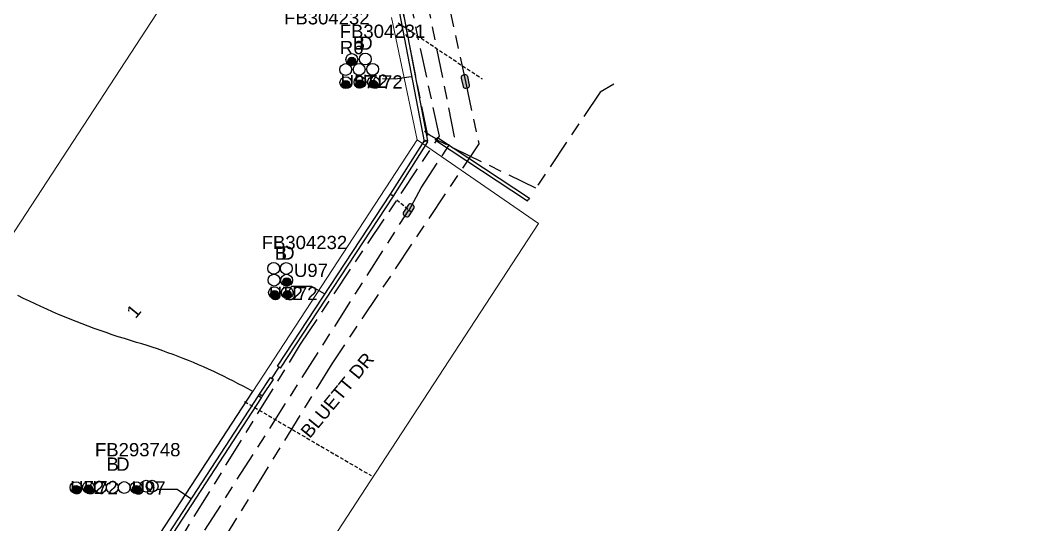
# Model space of a CAD drawing. Header units: metres. Extents: x 0 to 294317, y 0 to 6233398.
# Drawn here: x 293619.1 to 293755.6, y 6231593.9 to 6231662.4 of the extents above; entities that cross this region are included whole.
import ezdxf
from ezdxf.enums import TextEntityAlignment as Align

# ---------------------------------------------------------------- set-up
doc = ezdxf.new("R2010")
doc.units = ezdxf.units.M
doc.linetypes.add('Cable Exist UG', pattern=[8.2, 4, -1.2, 1.8, -1.2])
doc.linetypes.add('DASHED', pattern=[0.75, 0.5, -0.25])
doc.layers.get('0').update_dxf_attribs({"color": 6})
for name, color, linetype in [('_User Miscellaneous1', 7, 'Continuous'), ('_User Miscellaneous2', 7, 'Continuous'), ('Duct_SP_EXT', 7, 'Continuous'), ('Equip_HV_EXT', 7, 'Continuous'), ('Mains_HV_EXT', 7, 'Continuous'), ('Mains_SL_EXT', 7, 'Continuous'), ('Trench_SP_EXT', 7, 'Continuous')]:
    doc.layers.add(name, color=color, linetype=linetype)
doc.layers.add('Cadastre Land Parcels_SP_EXT', color=9, linetype='Continuous', lineweight=5)
doc.layers.add('Cadastre Roads_SP_EXT', color=9, linetype='Continuous', lineweight=5)
doc.layers.add('UNKNOWN_FEATURES', color=1, linetype='DASHED', plot=False)
doc.styles.get("Standard").update_dxf_attribs({"font": 'arial.ttf'})

# ---------------------------------------------------------------- blocks, each defined once
blk = doc.blocks.new('DUCT_EXT')
blk.add_circle((0, 0.8), 0.8)
at = {"flags": 1}
blk.add_attdef('Z', (0, 0), '', height=0.2, dxfattribs=at)
at = {"flags": 9}
for tag, p in [('DUCT_CODE', (0, 0)), ('XSECT_TYPE', (0, -0.2)), ('STATE', (0, -0.6)), ('FB_REFERENCE', (0, -0.4)), ('NOTES', (0, -0.8))]:
    blk.add_attdef(tag, text='', height=0.2, dxfattribs=at).set_placement(p, align=Align.MIDDLE_LEFT)
blk = doc.blocks.new('HV_STJ_EXT')
h = blk.add_hatch(color=256)
edge = h.paths.add_edge_path()
edge.add_ellipse((-0.59, 0.13), major_axis=(0.226, 0.226), ratio=1, start_angle=45, end_angle=135)
edge.add_line((-0.91, 0.13), (-0.91, -0.13))
edge.add_ellipse((-0.59, -0.13), major_axis=(0.226, 0.226), ratio=1, start_angle=135, end_angle=225)
edge.add_line((-0.59, -0.45), (0.59, -0.45))
edge.add_ellipse((0.59, -0.13), major_axis=(-0.226, 0.226), ratio=1, start_angle=135, end_angle=225)
edge.add_line((0.91, -0.13), (0.91, 0.13))
edge.add_ellipse((0.59, 0.13), major_axis=(-0.226, 0.226), ratio=1, start_angle=225, end_angle=315)
edge.add_line((0.59, 0.45), (-0.59, 0.45))
blk.add_lwpolyline([(-0.91, 0.13), (-0.91, -0.13, 0.414214), (-0.59, -0.45), (0.59, -0.45, 0.414214), (0.91, -0.13), (0.91, 0.13, 0.414214), (0.59, 0.45), (-0.59, 0.45, 0.414214)], format="xyb", close=True)
for tag, flags, p in [('ORIENTATION', 9, (1.5, 0)), ('Z', 1, (1.5, -0.8)), ('USAGE', 9, (1.5, -0.2)), ('LEGEND', 9, (1.5, -0.4)), ('NOTES', 9, (1.5, -0.6))]:
    blk.add_attdef(tag, text='', height=0.2, dxfattribs=dict(flags=flags)).set_placement(p, align=Align.MIDDLE_LEFT)
blk = doc.blocks.new('CABLE_LARGE_EXT')
h = blk.add_hatch(color=256)
edge = h.paths.add_edge_path()
edge.add_arc((0, 0.55), 0.55, 0, 360)
blk.add_circle((0, 0.55), 0.55)
at = {"flags": 1}
blk.add_attdef('Z', (0, 0), '', height=0.2, dxfattribs=at)
at = {"flags": 9}
for tag, p in [('COND_CODE', (0, 0)), ('STATE', (0, -0.4)), ('XSECT_SIZE', (0, -0.6)), ('FB_REFERENCE', (0, -0.2)), ('NOTES', (0, -0.8))]:
    blk.add_attdef(tag, text='', height=0.2, dxfattribs=at).set_placement(p, align=Align.MIDDLE_LEFT)

msp = doc.modelspace()

# ---------------------------------------------------------------- linework, layer by layer
at = {"layer": '_User Miscellaneous1', "linetype": 'Continuous'}
msp.add_lwpolyline([(293627.67, 6231576.71), (293650.68, 6231612), (293650.03, 6231612.36), (293649.37, 6231612.72), (293648.71, 6231613.07), (293648.05, 6231613.42), (293647.38, 6231613.75), (293646.72, 6231614.09), (293646.04, 6231614.41), (293645.37, 6231614.73), (293644.69, 6231615.04), (293644.01, 6231615.35), (293643.32, 6231615.65), (293642.64, 6231615.94), (293641.95, 6231616.22), (293641.25, 6231616.5), (293640.56, 6231616.77), (293639.86, 6231617.04), (293639.16, 6231617.29), (293638.46, 6231617.54), (293637.75, 6231617.79), (293637.04, 6231618.02), (293636.33, 6231618.25), (293635.62, 6231618.48), (293634.91, 6231618.69), (293634.08, 6231618.94), (293633.25, 6231619.2), (293632.42, 6231619.46), (293631.6, 6231619.73), (293630.78, 6231620.01), (293629.96, 6231620.3), (293629.15, 6231620.59), (293628.33, 6231620.89), (293627.52, 6231621.2), (293626.71, 6231621.51), (293625.91, 6231621.83), (293625.11, 6231622.16), (293624.31, 6231622.49), (293623.51, 6231622.83), (293622.72, 6231623.18), (293621.93, 6231623.54), (293621.14, 6231623.9), (293620.36, 6231624.27), (293619.57, 6231624.64), (293618.8, 6231625.03)], dxfattribs=at)
at = {"layer": 'Cadastre Land Parcels_SP_EXT', "linetype": 'Continuous'}
msp.add_lwpolyline([(293646.87, 6231677.56), (293617.56, 6231696.7), (293584.78, 6231646.42), (293608.65, 6231630.83), (293609.33, 6231630.39), (293610.02, 6231629.96), (293610.71, 6231629.53), (293611.4, 6231629.1), (293612.1, 6231628.68), (293612.79, 6231628.27), (293613.5, 6231627.86), (293614.2, 6231627.46), (293646.87, 6231677.56)], close=True, dxfattribs=at)
for points in [[(293646.87, 6231677.56), (293614.2, 6231627.46)], [(293618.8, 6231625.03), (293619.57, 6231624.64), (293620.36, 6231624.27), (293621.14, 6231623.9), (293621.93, 6231623.54), (293622.72, 6231623.18), (293623.51, 6231622.83), (293624.31, 6231622.49), (293625.11, 6231622.16), (293625.91, 6231621.83), (293626.71, 6231621.51), (293627.52, 6231621.2), (293628.33, 6231620.89), (293629.15, 6231620.59), (293629.96, 6231620.3), (293630.78, 6231620.01), (293631.6, 6231619.73), (293632.42, 6231619.46), (293633.25, 6231619.2), (293634.08, 6231618.94), (293634.91, 6231618.69), (293635.62, 6231618.48), (293636.33, 6231618.25), (293637.04, 6231618.02), (293637.75, 6231617.79), (293638.46, 6231617.54), (293639.16, 6231617.29), (293639.86, 6231617.04), (293640.56, 6231616.77), (293641.25, 6231616.5), (293641.95, 6231616.22), (293642.64, 6231615.94), (293643.32, 6231615.65), (293644.01, 6231615.35), (293644.69, 6231615.04), (293645.37, 6231614.73), (293646.04, 6231614.41), (293646.72, 6231614.09), (293647.38, 6231613.75), (293648.05, 6231613.42), (293648.71, 6231613.07), (293649.37, 6231612.72), (293650.03, 6231612.36), (293650.68, 6231612), (293672.97, 6231646.19), (293672.97, 6231646.19), (293669.48, 6231662.8)]]:
    msp.add_lwpolyline(points, dxfattribs=at)
at = {"layer": 'Cadastre Roads_SP_EXT', "linetype": 'Continuous'}
msp.add_lwpolyline([(293666.66, 6231599.89), (293689.44, 6231634.83), (293672.97, 6231646.19), (293650.68, 6231612), (293627.67, 6231576.71), (293643.07, 6231563.68), (293666.66, 6231599.89)], close=True, dxfattribs=at)
at = {"layer": 'Duct_SP_EXT'}
for p, q in [((293673.98, 6231645.98), (293670.64, 6231663.37)), ((293674.45, 6231646.07), (293671.11, 6231663.46)), ((293669.36, 6231638.8), (293674.01, 6231646.15)), ((293669.76, 6231638.54), (293674.41, 6231645.9)), ((293673.98, 6231645.98), (293674.21, 6231646.03)), ((293674.01, 6231646.15), (293674.21, 6231646.03)), ((293674.45, 6231646.07), (293674.21, 6231646.03)), ((293674.41, 6231645.9), (293674.21, 6231646.03)), ((293675.47, 6231646.12), (293675.61, 6231646.32)), ((293675.47, 6231646.12), (293687.97, 6231637.89)), ((293675.74, 6231646.52), (293675.61, 6231646.32)), ((293675.74, 6231646.52), (293688.23, 6231638.29)), ((293654.04, 6231615.46), (293669.36, 6231638.8)), ((293654.45, 6231615.2), (293669.76, 6231638.54)), ((293669.36, 6231638.8), (293669.36, 6231638.8)), ((293669.36, 6231638.8), (293669.56, 6231638.67)), ((293669.36, 6231638.8), (293669.56, 6231638.67)), ((293669.76, 6231638.54), (293669.56, 6231638.67)), ((293669.76, 6231638.54), (293669.56, 6231638.67)), ((293669.76, 6231638.54), (293669.76, 6231638.54)), ((293687.97, 6231637.89), (293688.1, 6231638.09)), ((293688.23, 6231638.29), (293688.1, 6231638.09)), ((293654.04, 6231615.46), (293654.24, 6231615.33)), ((293654.45, 6231615.2), (293654.24, 6231615.33)), ((293651.6, 6231611.67), (293653.07, 6231613.92)), ((293653.07, 6231613.92), (293653.27, 6231613.79)), ((293652.01, 6231611.41), (293653.47, 6231613.66)), ((293653.47, 6231613.66), (293653.27, 6231613.79)), ((293628.88, 6231576.77), (293651.44, 6231611.42)), ((293651.44, 6231611.42), (293651.6, 6231611.67)), ((293651.44, 6231611.42), (293651.64, 6231611.29)), ((293651.6, 6231611.67), (293651.6, 6231611.67)), ((293651.6, 6231611.67), (293651.81, 6231611.54)), ((293651.6, 6231611.67), (293651.81, 6231611.54)), ((293651.84, 6231611.16), (293651.64, 6231611.29)), ((293652.01, 6231611.41), (293651.81, 6231611.54)), ((293652.01, 6231611.41), (293651.81, 6231611.54)), ((293651.84, 6231611.16), (293652.01, 6231611.41)), ((293652.01, 6231611.41), (293652.01, 6231611.41)), ((293629.27, 6231576.5), (293651.84, 6231611.16))]:
    msp.add_line(p, q, dxfattribs=at)
for points in [[(293668.29, 6231654.51), (293669.98, 6231654.45), (293672.17, 6231654.79)], [(293655.9, 6231626.33), (293658.58, 6231626.34), (293660.34, 6231625.31)], [(293637.76, 6231598.75), (293640.41, 6231598.75), (293642.25, 6231597.47)]]:
    msp.add_lwpolyline(points, dxfattribs=at)
at = {"layer": 'Mains_HV_EXT', "linetype": 'Cable Exist UG'}
msp.add_lwpolyline([(293615.61, 6231566.89), (293617.3, 6231566.75), (293617.3, 6231566.75), (293619.91, 6231566.82), (293619.91, 6231566.82, 0.047937), (293624.35, 6231568.65), (293624.35, 6231568.65), (293626.12, 6231569.55), (293629.47, 6231572.22), (293632.24, 6231578.48), (293634.14, 6231581.06), (293657.17, 6231618.46), (293676, 6231646.68), (293671.76, 6231666.4), (293677.61, 6231675.4), (293677.61, 6231675.4), (293626.29, 6231708.94), (293630.17, 6231715.15)], format="xyb", dxfattribs=at)
for points in [[(293671.84, 6231636.55), (293673.51, 6231639.68), (293673.51, 6231639.68), (293678.06, 6231646.61), (293674.15, 6231666.02), (293680.51, 6231675.92), (293680.51, 6231675.92), (293628.96, 6231709.59), (293631.73, 6231713.92), (293630.17, 6231715.15)], [(293704.22, 6231688.6), (293698.85, 6231680.35), (293685.73, 6231677.62), (293681.2, 6231671.75), (293681.2, 6231671.75), (293677.08, 6231665.42), (293679.52, 6231654.1)], [(293679.52, 6231654.1), (293681.33, 6231645.66), (293661.38, 6231615.76), (293638.29, 6231578.26), (293637.59, 6231577.31), (293629.47, 6231565.57), (293629.52, 6231565.2), (293629.52, 6231565.2), (293638.44, 6231557.65), (293637.17, 6231553.77), (293637.17, 6231553.77), (293628.39, 6231524.19), (293632.33, 6231524.92), (293632.33, 6231524.92), (293636.78, 6231523.57)], [(293749.49, 6231416.81), (293750.92, 6231418.12), (293755.57, 6231424.12), (293754.21, 6231425.25), (293754.21, 6231425.25), (293742.75, 6231434.07), (293733.61, 6231440.95), (293718.47, 6231454.35), (293680.81, 6231488.2), (293657.46, 6231509.6), (293656.23, 6231510.84), (293656.23, 6231510.84), (293655.42, 6231511.57), (293642.16, 6231520.05), (293630.31, 6231523.62), (293639.39, 6231554.23), (293624.81, 6231566.57), (293629.33, 6231569.29), (293632.54, 6231574.88), (293632.54, 6231574.88), (293635.37, 6231579.34), (293671.84, 6231636.64)]]:
    msp.add_lwpolyline(points, dxfattribs=at)
at = {"layer": 'Mains_SL_EXT', "linetype": 'Cable Exist UG'}
msp.add_lwpolyline([(293699.68, 6231653.74), (293697.81, 6231652.68), (293697.81, 6231652.68), (293689.06, 6231639.61), (293674.41, 6231646.78), (293674.41, 6231646.78), (293670.82, 6231664.75), (293678.35, 6231676.79), (293678.35, 6231676.79), (293660.12, 6231688.61), (293659.65, 6231690.73)], dxfattribs=at)
at = {"layer": 'Trench_SP_EXT', "linetype": 'Cable Exist UG'}
msp.add_lwpolyline([(293675.61, 6231646.32, -0.036806), (293673.96, 6231647.36)], format="xyb", dxfattribs=at)
msp.add_lwpolyline([(293653.23, 6231613.73), (293654.24, 6231615.33)], dxfattribs=at)
at = {"layer": 'UNKNOWN_FEATURES'}
for points in [[(293670.4, 6231662.08), (293681.79, 6231654.47)], [(293670.2, 6231638.05), (293672.13, 6231636.44)], [(293649.57, 6231610.64), (293666.72, 6231600.61)]]:
    msp.add_lwpolyline(points, dxfattribs=at)

# ---------------------------------------------------------------- block references
at = {"layer": 'Duct_SP_EXT'}
for name, p in [('DUCT_EXT', (293664.11, 6231656.3)), ('DUCT_EXT', (293665.94, 6231656.35)), ('DUCT_EXT', (293663.28, 6231654.93)), ('CABLE_LARGE_EXT', (293664.11, 6231656.3)), ('DUCT_EXT', (293665.11, 6231654.95)), ('DUCT_EXT', (293666.93, 6231654.97)), ('DUCT_EXT', (293663.3, 6231653.15)), ('DUCT_EXT', (293665.22, 6231653.21)), ('CABLE_LARGE_EXT', (293665.22, 6231653.21)), ('DUCT_EXT', (293667.05, 6231653.21)), ('CABLE_LARGE_EXT', (293667.03, 6231653.19)), ('DUCT_EXT', (293653.51, 6231627.93)), ('DUCT_EXT', (293655.22, 6231627.92)), ('DUCT_EXT', (293653.56, 6231626.34)), ('DUCT_EXT', (293655.26, 6231626.33)), ('DUCT_EXT', (293653.62, 6231624.64)), ('DUCT_EXT', (293655.35, 6231624.63)), ('CABLE_LARGE_EXT', (293653.62, 6231624.64)), ('CABLE_LARGE_EXT', (293655.35, 6231624.63)), ('DUCT_EXT', (293626.7, 6231598.17)), ('CABLE_LARGE_EXT', (293626.7, 6231598.17)), ('DUCT_EXT', (293628.38, 6231598.21)), ('CABLE_LARGE_EXT', (293628.38, 6231598.26)), ('DUCT_EXT', (293630, 6231598.21)), ('DUCT_EXT', (293631.63, 6231598.18)), ('DUCT_EXT', (293633.23, 6231598.18)), ('DUCT_EXT', (293634.86, 6231598.17)), ('DUCT_EXT', (293636.19, 6231598.36)), ('DUCT_EXT', (293637.02, 6231598.36))]:
    msp.add_blockref(name, p, dxfattribs=at)
at = {"layer": 'Duct_SP_EXT', "rotation": 359.4106867576088}
for p in [(293663.3, 6231653.16), (293655.28, 6231626.36), (293634.86, 6231598.17)]:
    msp.add_blockref('CABLE_LARGE_EXT', p, dxfattribs=at)
at = {"layer": 'Equip_HV_EXT'}
for p, rotation in [((293679.52, 6231654.1), 282.1316301674634), ((293671.83, 6231636.6), 237.3364213502087)]:
    msp.add_blockref('HV_STJ_EXT', p, dxfattribs=dict(at, rotation=rotation))

# ---------------------------------------------------------------- texts
at = {"layer": '_User Miscellaneous2'}
for s, p in [('FB304232', (293654.92, 6231661.86)), ('FB304231', (293662.47, 6231660.03)), ('R6', (293662.49, 6231657.82)), ('B', (293664.23, 6231658.44)), ('D', (293665.13, 6231658.41)), ('U97', (293662.6, 6231653.18)), ('U72', (293664.42, 6231653.24)), ('U72', (293666.4, 6231653.15)), ('FB304232', (293651.88, 6231631.35)), ('B', (293653.65, 6231629.91)), ('D', (293654.53, 6231629.92)), ('U97', (293656.26, 6231627.57)), ('U72', (293652.85, 6231624.44)), ('U72', (293654.85, 6231624.42)), ('FB293748', (293629.26, 6231603.22)), ('B', (293630.82, 6231601.26)), ('D', (293632.14, 6231601.26)), ('U72', (293625.9, 6231598.08)), ('U72', (293627.75, 6231598.07)), ('U97', (293634.25, 6231598.03))]:
    msp.add_text(s, height=1.8, dxfattribs=at).set_placement(p)
at = {"layer": 'Cadastre Land Parcels_SP_EXT'}
msp.add_text('1', height=1.8, rotation=50.6124, dxfattribs=at).set_placement((293634.77, 6231621.81))
at = {"layer": 'Cadastre Roads_SP_EXT'}
msp.add_text('BLUETT DR', height=1.8, rotation=50.6274, dxfattribs=at).set_placement((293658.41, 6231605.55))

doc.saveas('drawing.dxf')
